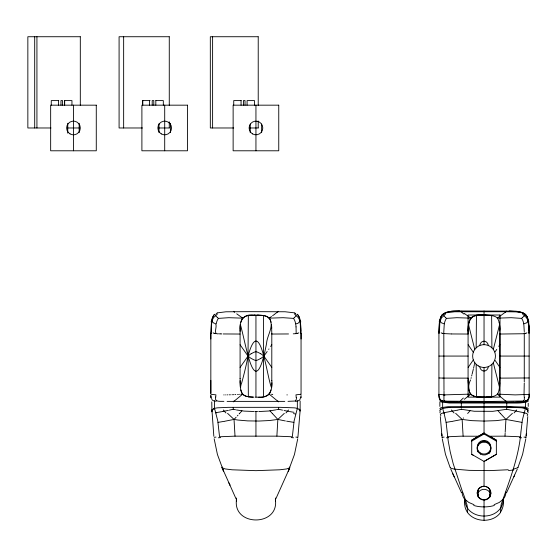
<?xml version="1.0" encoding="UTF-8"?>
<svg xmlns="http://www.w3.org/2000/svg" width="557" height="557" viewBox="0 0 557 557"><rect width="100%" height="100%" fill="white"/><g stroke="black" fill="none" stroke-linecap="round" stroke-linejoin="round"><path stroke-width="0.84" d="M210.831 393.36L210.831 380.347M218.476 333.817C211.611 334.868 219.681 323.311 213.784 323.109C209.808 321.5 213.463 315.185 214.668 314.259M240.088 378.607L240.088 331.68M271.795 380.807L271.802 333.559M301.052 338.997L301.058 333.344M438.923 333.344L439.125 325.114A37.876 37.876 0 0 1 439.41 322.433L439.8 320.372L438.93 331.213M499.894 378.92L499.894 333.559M499.894 379.401L499.894 378.76M529.15 394.112L528.663 398.889M438.93 332.285L438.93 331.749M529.15 394.474C530.556 399.738 525.46 402.377 520.969 401.952A68.288 66.944 0 0 1 518.128 402.14L509.223 402.3M253.964 397.155L248.345 396.779L248.067 349.323L248.345 315.52L254.333 315.144M499.894 380.187L499.149 389.984M524.269 381.83L524.276 332.814M240.088 331.833L240.102 330.454M271.795 380.494C273.125 389.733 268.92 399.049 258.17 397.148M476.172 347.812L476.437 315.52L482.432 315.144M491.908 364.327L491.636 396.779L483.789 397.162M524.262 383.028L524.04 394.071A24.738 24.738 0 0 0 524.06 394.829L524.29 397.232M482.675 315.144C470.045 312.568 466.933 324.181 468.179 334.04L451.455 333.956M263.545 396.779L263.545 315.52L258.044 315.144M468.186 330.907L468.924 322.252M240.095 330.754L240.109 329.848M240.109 330.148C238.939 321.5 243.694 313.347 253.477 315.151M276.481 409.722L278.632 409.27L278.667 407.432M457.45 410.147L461.349 409.27L474.181 411.254L492.813 411.324L506.675 409.284L506.759 407.432M271.767 382.784L271.753 383.376M499.866 382.784L499.699 386.217A35.042 35.042 0 0 1 499.566 387.547L493.3 362.725M240.123 329.257L240.283 325.991A34.52 34.52 0 0 1 240.415 324.675C247.009 348.041 254.695 405.106 266.566 343.432C267.033 335.356 274.128 326.827 269.783 319.001C267.374 315.283 262.34 315.269 258.413 315.151M271.746 383.669L271.607 386.217A35.042 35.042 0 0 1 271.475 387.547C266.706 376.664 259.952 312.428 248.039 356.104C246.333 364.995 244.196 373.796 241.794 382.527C240.485 385.555 240.018 388.849 241.425 391.898C242.399 394.843 245.428 396.417 248.345 396.779M528.217 399.167L527.437 400.33L525.432 401.27A12.602 12.602 0 0 1 524.979 401.381L517.523 402.175M300.857 397.914L301.052 395.498M523.58 401.019L491.149 401.437L447.048 401.172L444.792 400.963L443.929 400.156L443.957 395.7A22.593 22.593 0 0 0 444.02 394.829L444.006 391.293M505.192 432.302L505.944 419.428L512.412 413.35M300.348 398.547L299.541 400.156L297.341 401.228M505.136 433.332L504.969 436.152L489.561 436.242M211.855 411.762L212.154 409.653L214.549 408.406L217.766 420.848L219.555 436.779L234.713 436.159L276.878 436.152L277.852 419.428L284.321 413.35M301.052 394.286L295.969 394.829L296.206 397.301M300.126 400.998L300.126 410.516L297.898 437.336M527.771 416.573L526.01 437.342M528.05 412.772L528.085 412.284M299.951 411.15L300.084 410.217M520.948 431.759L522.382 419.943L525.411 408.476L527.945 409.806L528.21 410.697L527.758 411.512M520.899 432.225C518.852 456.97 509.599 480.287 501.509 503.514A8.975 0.529 -69.7 0 0 501.022 505.136L500.534 512.482C491.727 525.202 467.191 521.979 464.81 505.603A21.333 21.041 0 0 1 464.51 500.464L464.635 499.176M236.523 499.337C232.255 526.825 279.635 526.825 275.367 499.337M215.726 396.953L215.921 394.829L210.831 394.272M215.712 397.023C213.895 402.419 220.795 401.179 223.886 401.353M300.857 397.795L300.996 396.856M297.737 438.749L294.472 454.463L288.22 471.396L289.807 467.671L289.348 467.093M525.829 438.756L522.591 454.366L517.892 467.72L513.262 469.196M439.675 397.956C439.341 401.388 444.277 401.576 446.582 401.917A63.763 63.763 0 0 0 449.353 402.119L507.817 402.3M297.32 408.476L294.124 420.848L292.328 436.779L276.878 436.152M213.832 436.291L211.939 409.952M517.899 467.671L517.752 467.309M474.78 362.725L474.599 363.561M493.307 349.427L499.566 324.675L499.149 322.252M211.639 320.324L210.845 329.786L210.831 393.5M474.432 364.341L474.035 366.102M473.889 366.75L473.541 368.261M473.297 369.277L472.169 373.893M471.946 374.743L471.633 375.989M471.208 377.597L471.006 378.384M470.595 379.923C467.769 384.978 467.414 394.098 474.188 396.236C477.084 397.162 480.162 397.127 483.17 397.155M275.903 498.682L289.744 467.81L286.674 468.938L279.76 469.795L255.942 470.665L232.13 469.795L225.216 468.938L222.146 467.81L229.95 485.154L228.864 482.842M517.279 469.168L506.585 492.694M513.909 476.82L514.675 475.107M528.614 398.993L528.642 398.944A3.467 3.467 0 0 1 527.771 400.058L525.432 401.228M488.461 366.583C487.298 372.536 480.775 372.536 479.619 366.583M479.661 345.535C480.83 339.7 487.243 339.7 488.412 345.535M501.732 506.014C496.238 517.606 478.79 519.068 469.829 510.873A15.805 15.38 7.3 0 1 467.539 508.151L465.847 504.858L464.81 501.147A22.593 22.05 -3.5 0 1 464.503 498.55M271.802 344.762L270.632 346.517M499.149 345.883L499.894 344.762M499.065 346.008L498.807 346.384M240.088 367.376L248.039 356.104A25.044 25.044 0 0 1 251.172 353.716M468.179 367.376L473.311 359.933M268.975 348.954L268.669 349.399M496.767 349.399L494.999 351.933M267.165 351.558L263.844 356.104L271.802 367.376M527.827 411.435C527.918 406.178 517.307 407.919 513.004 407.355M217.327 317.476L218.518 318.381L228.753 317.692L242.727 318.158L244.989 316.494L248.345 315.52M239.482 413.538L239.155 413.893M461.426 402.175L462.185 401.374M237.978 415.188L237.324 415.905M236.154 417.172L235.472 417.903M463.194 418.3L463.57 417.903M235.096 418.3L234.037 419.428L224.52 421.287M525.112 314.99L525.258 314.503L523.872 313.445M234.859 400.587L242.727 394.112M442.641 314.517C447.605 310.409 454.589 311.182 460.611 310.959L515.316 311.168A38.287 38.28 0 0 1 517.676 311.419L522.501 312.728M450.355 467.288L450.85 468.249L454.282 469.105L469.21 470.352L489.485 470.623L508.242 469.76M506.633 311.071L505.895 311.711L454.693 311.767L446.087 312.797A11.655 11.544 4.7 0 0 445.44 312.999M442.759 314.259C438.624 317.497 440.218 328.324 439.167 333.051M464.329 399.292L470.825 394.112L445.12 394.85M294.556 317.476L293.421 318.388L283.137 317.692L269.156 318.158L266.9 316.494L263.545 315.52M522.605 317.518L521.519 318.388L511.229 317.692L497.255 318.158L505.011 312.442M276.92 312.442L274.559 314.287M529.087 394.377L515.204 394.892L497.255 394.112L505.122 400.587M274.19 314.566L272.554 315.77M271.531 316.508L269.156 318.158M527.145 400.518L528.224 399.411L528.405 397.956M251.193 353.751L253.414 352.546A6.907 6.907 0 0 1 255.935 351.766A6.907 6.907 0 0 1 258.448 352.588L260.697 353.751M260.697 358.443L258.469 359.641A6.949 6.949 0 0 1 255.955 360.414A6.949 6.949 0 0 1 253.442 359.599L251.193 358.443A24.787 24.787 0 0 1 248.067 356.076M496.357 454.456L496.357 440.121L484.04 433.026L471.723 440.121L471.723 454.456M471.723 440.162L484.04 433.061M471.723 441.095L484.04 434L496.357 441.095M496.357 454.317L484.04 461.419L471.723 454.317M496.357 454.359L484.089 461.426L484.04 486.247A6.928 6.921 70.1 0 1 490.849 493.189A6.928 6.921 70.1 0 1 484.04 500.109A6.928 6.914 0 0 1 477.224 493.182A6.928 6.914 0 0 1 484.04 486.275M523.315 400.943L524.332 399.703L524.311 397.371M217.348 313.013L216.917 313.187A6.023 5.995 -65 0 0 216.701 313.292A2.277 2.249 9.5 0 0 215.928 315.645C209.634 319.05 212.391 328.358 211.061 333.051M445.447 313.013L445.008 313.187A6.023 5.995 -65 0 0 444.799 313.292A2.277 2.249 9.5 0 0 444.02 315.645L441.638 317.692L440.058 321.097L441.346 322.802L444.277 323.847L443.804 331.645L443.978 390.464M526.978 400.671L525.606 401.214M527.194 415.564C529.317 414.157 525.279 412.939 524.172 412.758M440.942 400.037L439.856 400.998L440.942 401.959L449.353 403.01L516.903 403.066A73.252 40.445 0 0 0 519.876 402.969L525.773 402.356L528.175 401.2A1.539 0.849 0 0 0 528.175 400.796L527.131 400.037M527.131 409.597L528.05 409.04L528.05 408.239L524.694 407.083L508.172 406.499L448.204 406.673L440.942 407.675L439.856 408.636L440.942 409.597M529.115 377.966L499.894 378.126M494.108 504.684L499.267 502.449L502.839 499.573A14.628 12.7 19.2 0 0 505.979 492.019M508.52 407.334L449.945 407.494A68.114 66.603 0 0 0 447.104 407.682L441.986 408.615L439.898 410.244A1.107 1.086 0 0 0 439.898 410.85L440.246 411.435M443.908 412.758C442.829 412.855 438.714 414.255 440.886 415.564M229.359 410.147L233.251 409.27L235.534 409.75M457.039 410.244L444.507 412.619M448.343 311.829L450.397 311.447M228.384 410.37L223.148 411.428M216.415 412.619L221.7 411.672M492.59 396.591L491.636 396.779M475.483 315.701L476.437 315.52M275.708 409.889L268.704 411.017L259.945 411.491M506.675 409.284L523.566 412.619M301.024 394.119L300.592 394.203M444.11 437.092L442.063 437.342L440.302 416.573M218.017 422.373L224.046 421.371M462.665 492.367L453.175 463.612L450.209 451.79L448.204 440.9L446.108 422.373L452.138 421.371M285.365 420.953L277.852 419.428L269.511 420.535L258.914 421.05L247.691 420.89L237.936 420.055L234.037 419.428L227.569 413.35M521.965 422.373L505.944 419.428L496.273 420.646L484.04 421.078L471.807 420.646L462.129 419.428L452.618 421.287M444.43 401.026L442.759 401.291M216.652 400.97L214.654 401.291M222.821 411.484L222.34 411.56M442.537 437.273L442.105 437.342M214.264 437.301L216.019 437.092M297.793 333.497L293.26 333.824M525.885 333.497L524.276 333.657A30.224 14.795 0 0 1 523.044 333.74L499.894 334.04M242.17 394.161L241.397 394.217M447.654 436.779L461.05 436.18L478.519 436.242M240.234 394.307L239.566 394.356M238.445 394.426L237.505 394.481M235.806 394.579L234.838 394.621M233.648 394.676L232.464 394.718M231.058 394.767L230.591 394.781M516.597 402.203L515.643 402.231M229.658 394.809L229.192 394.816M258.901 397.141L261.289 397.037A24.842 24.842 0 0 0 263.649 396.765M288.526 333.956L271.802 334.04M227.82 394.85L227.367 394.857M287.997 401.353L295.426 401.005M259.478 411.498L258.775 411.512M514.007 402.265L513.004 402.279M226.051 394.878L225.627 394.885M512.67 402.286L510.268 402.3M257.919 397.155L257.55 397.155M485.767 397.155L489.38 397.037A24.842 24.842 0 0 0 491.747 396.765M458.857 310.959L453.085 311.154A37.876 37.876 0 0 0 450.397 311.44M254.089 315.144L254.584 315.144M257.599 411.526L256.652 411.526M224.158 394.899L223.754 394.899M459.205 310.959L459.553 310.959M254.458 315.144L255.078 315.137M483.42 315.137L482.557 315.144M254.828 315.144L257.306 315.144M483.17 315.137L483.664 315.137M256.937 397.155L255.447 397.162M284.787 401.381L227.103 401.381M509.92 402.3L508.172 402.3M80.257 36.734L27.85 36.734L27.85 127.978L50.993 127.978M169.203 36.734L119.087 36.734L119.087 127.978L142.474 127.978M258.121 36.734L210.323 36.734L210.323 127.978L233.717 127.978M58.784 100.601L51.258 100.601L51.258 105.169M150.098 100.601L142.557 100.601L142.557 105.169M155.835 100.601L163.312 100.601L163.333 105.169M241.258 100.601L233.731 100.601L233.731 105.169M67.543 127.978L79.414 127.978M158.299 127.978L169.203 127.978M249.682 127.978L258.121 127.978M505.895 311.711L516.095 311.885L521.993 312.797A11.655 11.544 -4.7 0 1 522.64 312.999M483.546 315.137L484.284 315.137M210.915 333.344L211.388 333.344M300.502 333.344L300.975 333.344M240.088 334.04L223.176 333.949M438.951 356.069L468.179 356.069M499.894 356.069L529.122 356.069M468.179 378.126L444.771 378.092A30.607 1.476 0 0 1 443.804 378.085L442.94 378.078M507.469 402.3L508.52 402.3M507.998 407.334L510.268 407.341M255.468 411.526L256.178 411.526M484.903 315.137L485.398 315.144M485.029 315.137L484.66 315.137M483.044 397.155L483.546 397.162M509.049 407.334L512.837 407.355M485.154 315.144L492.59 315.701M257.181 315.144L257.55 315.144M482.801 397.155L475.483 396.591M457.116 402.293L457.812 402.3M510.442 407.341L522.25 407.815A21.284 20.818 0 0 1 525.439 408.385L525.432 400.664M509.223 310.959L519.876 311.864M485.523 315.144L489.38 315.262A25.058 25.058 0 0 1 491.747 315.527M257.431 315.144L258.288 315.151M286.897 394.892L287.315 394.892M455.744 402.286L456.427 402.293M254.291 411.526L243.994 411.094L236.453 409.945M442.745 378.078L439.02 377.98M504.969 436.152L520.426 436.779M454.401 402.272L449.945 402.14A69.639 69.639 0 0 1 447.104 401.959L441.416 400.831M300.843 333.051L300.474 333.079L300.446 331.074M451.274 333.949L442.195 333.497M252.989 397.141L250.601 397.037A24.842 24.842 0 0 1 248.234 396.765M221.735 333.922L221.213 333.908M444.013 394.829L438.986 394.377M220.871 333.894L220.37 333.88M528.941 333.051L528.572 333.079L528.537 331.805M220.036 333.873L219.242 333.845M525.3 401.291L523.65 401.026M297.201 401.291L295.823 401.075M272.763 394.384L272.317 394.356M271.879 394.321L271.433 394.293M215.705 333.657L214.097 333.497M269.72 394.161L269.156 394.112L277.024 400.587M523.963 437.092L525.968 437.336L525.585 437.28M295.871 437.092L297.661 437.308M289.71 411.588L294.005 412.319M286.632 421.169L293.873 422.373M294.535 313.013L294.973 313.187A6.023 5.995 65 0 1 295.189 313.292L295.307 313.306M289.062 411.484L284.077 410.502M295.621 401.04C295.342 400.803 297.173 398.659 296.213 397.371M523.399 313.306L523.35 313.292A6.023 5.995 65 0 0 523.065 313.194L522.633 313.013M278.632 409.27L282.531 410.147M214.549 401.228L212.342 400.156L211.542 398.547M442.641 401.228C439.25 400.755 438.638 397.037 438.923 394.259M473.972 504.684L468.813 502.449L465.234 499.573L466.571 503.514A8.975 0.529 69.7 0 1 467.058 505.136L467.539 512.482M441.555 400.838L440.308 400.128A3.363 3.363 0 0 1 439.48 399.049L438.93 394.739M522.738 312.839L523.657 313.312M441.29 400.713L439.898 399.39A1.107 1.086 0 0 1 439.856 399.091M528.537 330.162C528.335 325.191 529.199 318.423 524.019 315.638A2.277 2.249 -9.5 0 0 523.274 313.299M295.92 315.638C301.1 318.423 300.237 325.191 300.439 330.162M489.882 436.43L496.357 440.162M471.723 454.359L473.457 455.361M299.429 409.374L298.559 408.852L300.126 410.551M242.727 318.158L236.718 313.821M464.329 313.445L470.825 318.158L456.851 317.692L446.561 318.388L445.426 317.476M462.185 311.711L461.628 311.238M525.272 314.218L527.201 317.03L528.022 321.097L526.727 322.802L523.803 323.847L524.269 331.645M297.173 314.218C300.32 316.752 301.428 323.847 295.704 323.847A29.034 28.811 -85.7 0 1 296.018 326.889M455.661 413.35L462.129 419.428L463.111 436.152M525.432 314.677L526.525 316.021M505.916 401.395L506.501 402.008M505.944 419.428L500.499 413.538M277.852 419.428L272.408 413.538M299.736 409.66L300.084 410.244M248.039 356.104L240.088 344.762M473.297 352.233L468.179 344.762M495.173 360.497L499.894 367.376M526.657 316.237L527.681 318.353M450.794 469.168L461.495 492.694M229.637 484.493L235.98 498.682M452.75 473.687L454.171 476.82M211.764 401.903L211.939 411.143M222.146 467.81L223.67 471.396L217.418 454.463L214.153 438.749M450.188 467.72L445.482 454.366L442.244 438.756M527.771 318.611L529.066 327.098M442.662 408.476L444.026 413.183M444.089 413.398L446.108 422.373M468.507 324.675L474.766 349.427M468.924 389.984L468.193 381.42M528.342 320.324L528.899 324.125M300.244 320.324L301.031 328.895M210.838 395.637L211.026 397.914M211.026 397.816L210.838 395.498M468.507 387.547L468.179 378.447M234.037 419.428L235.012 436.152M528.941 324.62L529.018 326.096M439.967 411.985L440.037 412.911M296.046 326.882L296.178 333.657M529.025 325.956L529.08 327.439M271.732 328.233L271.475 324.675A34.52 34.52 0 0 1 271.6 325.991L271.802 333.72M529.073 326.98L529.108 328.463M529.087 327.321L529.122 328.804M499.866 329.403L499.566 324.675A34.52 34.52 0 0 1 499.699 325.991L499.894 331.366M529.115 328.372L529.122 329.145M240.109 382.332L240.415 387.547A35.042 35.042 0 0 1 240.283 386.217L240.088 378.447M233.223 407.432L233.251 409.27M529.122 328.721L529.136 329.841M529.129 329.076L529.143 330.19M461.342 408.852L461.349 409.27M301.038 329.25L301.045 330.141M240.109 382.032L240.102 381.573M529.136 329.786L529.143 330.538M491.636 315.52L491.908 347.812M476.437 396.779L476.172 364.327M529.143 330.141L529.15 331.394M240.088 380.654L240.095 381.113M468.186 380.34L468.186 380.807M301.052 330.851L301.052 330.496M529.15 331.032L529.15 331.937M301.052 331.213L301.058 393.493M529.15 332.989L529.15 332.111M499.894 333.246L499.894 333.72M499.894 332.773L499.894 333.406M210.831 333.344L210.831 338.997M529.15 332.647L529.15 394.259M528.224 403.233L528.224 406.401M506.766 402.328L506.766 407.306M489.742 490.592L489.742 497.714M484.04 310.98L484.04 344.665M484.04 367.474L484.04 402.126M484.04 402.328L484.04 434.056M484.04 440.928L484.04 442.091M484.04 500.165L484.04 520.266M478.338 490.592L478.338 497.714M461.314 402.356L461.314 407.306M442.641 400.664L442.641 408.385M439.856 402.251L439.856 406.401M438.923 333.19L438.923 394.293M297.341 400.664L297.341 408.97M275.52 498L275.52 501.056M261.644 124.114L261.644 132.691M258.225 36.734L258.225 105.384M258.225 121.022L258.225 127.978M255.942 105.169L255.942 150.787M255.942 315.137L255.942 397.162M255.942 411.532L255.942 436.27M254.507 105.169L254.507 100.601L247.092 100.601L247.071 105.169M250.239 124.114L250.239 132.691M245.031 105.169L245.031 100.601L243.437 100.601L243.437 105.169M241.056 100.601L241.056 105.169M236.37 498L236.37 501.056M214.549 400.664L214.549 408.97M212.607 36.734L212.607 127.978M170.407 123.313L170.407 132.636M169.272 36.734L169.272 105.384M169.272 121.892L169.272 127.978M164.705 105.169L164.705 150.787M159.003 123.71L159.003 132.636M155.821 100.601L155.821 105.169M153.795 105.169L153.795 100.601L152.2 100.601L152.2 105.169M149.575 100.601L149.575 105.169M142.808 100.601L142.808 105.169M123.647 36.734L123.647 127.978M80.312 36.734L80.312 105.384M79.171 123.313L79.171 132.636M73.468 105.169L73.468 150.787M71.95 105.169L71.95 100.601L64.417 100.601L64.417 105.169M67.766 123.313L67.766 133.151M64.682 100.601L64.682 105.169M62.551 105.169L62.551 100.601L60.964 100.601L60.964 105.169M58.582 100.601L58.582 105.169M36.929 36.734L36.929 127.978M34.694 36.734L34.694 127.978M505.652 400.741A4.512 0.696 42.7 0 1 506.696 401.876M521.853 318.736A12.198 12.115 -84.4 0 1 523.684 323.861M506.522 311.321A4.101 0.355 -38.1 0 1 505.352 312.317M519.855 311.941A12.498 12.498 0 0 1 525.529 314.392M525.571 314.399A12.017 12.01 83.3 0 1 528.21 320.345M522.717 314.371A3.147 0.411 26.8 0 1 523.086 314.559M499.072 389.97A10.137 10.137 0 0 1 497.338 394.175M497.366 394.231A9.009 9.009 0 0 1 492.576 396.493M497.338 318.103A10.005 10.005 0 0 1 499.072 322.266M492.576 315.798A9.037 9.037 0 0 1 497.359 318.04M526.901 332.856A5.758 0.71 -16 0 1 525.69 333.232M520.969 401.959A69.639 69.639 0 0 1 518.128 402.14M470.714 318.04A9.037 9.037 0 0 1 475.497 315.798M469.001 322.266A10.005 10.005 0 0 1 470.742 318.103M475.497 396.493A9.009 9.009 0 0 1 470.714 394.231M470.742 394.175A10.137 10.137 0 0 1 469.001 389.97M463.981 314.085A7.958 1.866 36.8 0 1 460.702 311.314M445.482 317.406A5.034 4.922 23.3 0 1 444.02 315.659M465.102 499.671A14.712 12.797 -18.8 0 1 462.101 492.284M462.937 492.68A39.206 0.787 70.4 0 1 465.917 501.14M484.054 506.877A33.803 33.622 0.1 0 1 473.735 505.464M494.344 505.464A33.803 33.622 -0.1 0 1 484.026 506.877M446.401 437.788A18.2 1.587 -3.9 0 1 448.705 437.6M444.006 412.939A16.961 9.984 -4.6 0 1 444.597 412.8M454.025 412.953A15.429 3.217 42.1 0 1 451.407 409.966M470.031 410.788A15.22 1.372 -46.6 0 1 467.629 413.51M447.104 407.682A68.288 66.944 0 0 1 449.945 407.494M503.291 498.877A19.391 19.126 0 0 1 500.395 512.391M523.476 412.8A16.961 9.984 4.6 0 1 524.074 412.939M449.945 402.14A68.288 66.944 0 0 1 447.104 401.959M444.98 395.115A36.658 7.763 -0.2 0 1 443.838 395.087M460.152 401.416A8.989 4.101 -40 0 1 463.368 398.025M439.919 320.393A12.428 12.428 0 0 1 442.516 314.566A12.428 12.428 0 0 1 448.364 311.948M442.39 333.232A5.758 0.71 16 0 1 441.172 332.856M439.87 320.345A12.017 12.01 -83.3 0 1 442.502 314.399M519.375 437.6A18.2 1.587 3.9 0 1 521.672 437.788M500.451 413.51A15.22 1.372 46.6 0 1 498.049 410.788M516.666 409.966A15.429 3.217 -42.1 0 1 514.048 412.953M513.77 469.927A35.537 14.621 -2.2 0 1 508.471 470.526M477.892 451.915A6.844 6.83 0.2 0 1 480.343 443.17A6.844 6.83 0.2 0 1 489.331 444.59A6.844 6.83 0.2 0 1 488.955 453.67M524.06 315.659A5.034 4.922 -23.3 0 1 522.598 317.406M444.987 314.559A3.147 0.411 -26.8 0 1 445.363 314.371M444.389 323.861A12.198 12.115 84.4 0 1 446.227 318.736M503.542 498.55A21.187 20.651 9.4 0 1 501.683 505.986M528.732 321.493A3.676 0.801 34.8 0 1 528.732 322.023M439.348 322.023A3.676 0.801 -34.8 0 1 439.341 321.493M478.338 492.263A6.844 6.747 0 0 1 489.742 492.263M477.627 495.904A6.844 6.747 0 0 1 478.338 494.525M489.742 494.525A6.844 6.747 0 0 1 490.452 495.904M233.286 401.876A4.512 0.696 -42.7 0 1 234.33 400.741M277.56 400.741A4.512 0.696 42.7 0 1 278.604 401.876M293.755 318.736A12.198 12.115 -84.4 0 1 295.593 323.861M295.175 313.299A2.277 2.249 -9.5 0 1 295.962 315.645A5.034 4.922 -23.3 0 1 294.507 317.406M294.542 312.999A11.655 11.544 -4.7 0 0 293.901 312.783L285.121 311.76L250.532 311.655L225.94 311.788L217.996 312.797A11.655 11.544 4.7 0 0 217.341 312.999M278.423 311.321A4.101 0.355 -38.1 0 1 277.261 312.317M297.48 314.399A12.017 12.01 83.3 0 1 300.119 320.345M294.618 314.371A3.147 0.411 26.8 0 1 294.994 314.559M298.81 332.856A5.758 0.71 -16 0 1 297.591 333.232M270.981 389.97A10.137 10.137 0 0 1 269.247 394.175M269.268 394.231A9.009 9.009 0 0 1 264.484 396.493M240.909 322.266A10.005 10.005 0 0 1 242.643 318.103M242.643 394.175A10.137 10.137 0 0 1 240.909 389.97M247.405 396.493A9.009 9.009 0 0 1 242.622 394.231M297.347 408.385A21.284 20.818 0 0 0 294.159 407.835L280.074 407.334L228.161 407.348L217.731 407.815A21.284 20.818 0 0 0 214.542 408.385M234.629 312.317A4.101 0.355 38.1 0 1 233.46 311.321M217.383 317.406A5.034 4.922 23.3 0 1 215.921 315.659M218.309 437.788A18.2 1.587 -3.9 0 1 220.607 437.6M225.933 412.953A15.429 3.217 42.1 0 1 223.315 409.966M215.907 412.939A16.961 9.984 -4.6 0 1 216.506 412.8M241.94 410.788A15.22 1.372 -46.6 0 1 239.531 413.51M293.504 413.6A22.134 10.646 6.3 0 1 295.363 413.962M214.299 333.232A5.758 0.71 16 0 1 213.08 332.856M211.771 320.345A12.017 12.01 -83.3 0 1 214.41 314.399M291.283 437.6A18.2 1.587 3.9 0 1 293.581 437.788M272.352 413.51A15.22 1.372 46.6 0 1 269.95 410.788M288.575 409.966A15.429 3.217 -42.1 0 1 285.957 412.953M221.867 467.803A3.439 1.302 1.9 0 1 222.556 467.1M269.24 318.103A10.005 10.005 0 0 1 270.981 322.266M216.896 314.559A3.147 0.411 -26.8 0 1 217.265 314.371M216.297 323.861A12.198 12.115 84.4 0 1 218.135 318.736M260.718 353.716A25.044 25.044 0 0 1 263.823 356.125M263.823 356.076A24.787 24.787 0 0 1 260.718 358.478M300.641 321.493A3.676 0.801 34.8 0 1 300.641 322.023M211.249 322.023A3.676 0.801 -34.8 0 1 211.249 321.493M526.428 433.764L526.233 435.532L526.428 433.75M214.027 408.573L213.331 408.852L214.027 408.573M96.277 105.169L50.659 105.169L50.659 150.787L96.277 150.787L96.277 105.169M187.514 105.169L141.896 105.169L141.896 150.787L187.514 150.787L187.514 105.169M278.751 105.169L233.132 105.169L233.132 150.787L278.751 150.787L278.751 105.169M500.005 315.011L468.075 315.011L468.075 397.127L500.005 397.127L500.005 315.011M441.84 435.539L441.652 433.764L441.84 435.532M478.338 365.942A11.405 11.405 0 0 0 495.445 356.069A11.405 11.405 0 0 0 478.338 346.189A11.405 11.405 0 0 0 478.338 365.942M480.614 454.108A6.844 6.83 0 0 0 490.884 448.197A6.844 6.83 0 0 0 480.614 442.279A6.844 6.83 0 0 0 480.614 454.108M480.204 498.571A6.844 6.747 0 0 0 490.863 493.467A6.844 6.747 0 0 0 481.046 486.915A6.844 6.747 0 0 0 480.204 498.571M480.614 453.133A6.844 6.83 0 0 0 490.884 447.222A6.844 6.83 0 0 0 480.614 441.304A6.844 6.83 0 0 0 480.614 453.133M252.523 133.903A6.844 6.844 0 0 0 262.786 127.978A6.844 6.844 0 0 0 252.523 122.046A6.844 6.844 0 0 0 252.523 133.903M161.286 133.903A6.844 6.844 0 0 0 171.549 127.978A6.844 6.844 0 0 0 161.286 122.046A6.844 6.844 0 0 0 161.286 133.903M70.05 133.903A6.844 6.844 0 0 0 80.312 127.978A6.844 6.844 0 0 0 70.05 122.046A6.844 6.844 0 0 0 70.05 133.903"/></g></svg>
